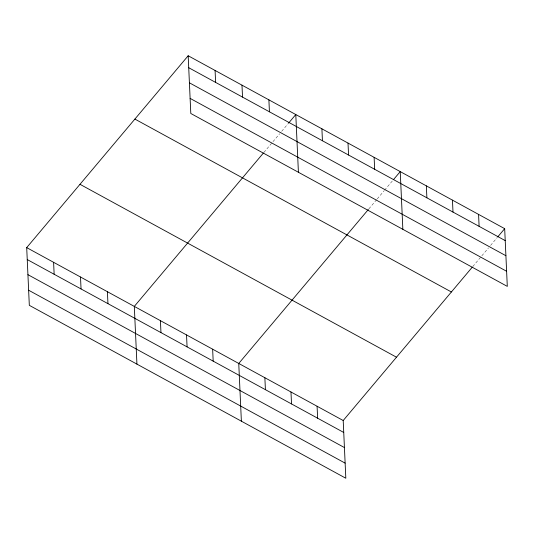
<?xml version="1.0" encoding="UTF-8"?>
<svg xmlns="http://www.w3.org/2000/svg" width="534" height="534" viewBox="0 0 534 534"><rect width="100%" height="100%" fill="white"/><g stroke="black" fill="none" stroke-linecap="round" stroke-linejoin="round"><path stroke-width="0.4" stroke-dasharray="2.67 2" d="M263.923 152.417L279.596 133.794M281.685 131.311L287.953 123.861M368.887 208.847L376.724 199.542M377.244 198.922L384.039 190.852M384.56 190.231L392.917 180.298M472.81 266.526L488.483 247.909M490.572 245.426L497.368 237.356"/><path stroke-width="0.8" d="M472.29 267.147L343.202 420.518L345.818 478.237L29.323 305.335L26.7 247.616L188.182 55.763L504.677 228.665L507.3 286.384L190.798 113.482L188.182 55.763M263.396 153.031L134.308 306.403L136.931 364.121M288.473 123.241L295.789 114.55L298.413 172.268M368.367 209.468L238.751 363.46L241.375 421.179M393.445 179.678L400.233 171.608L402.856 229.326M497.888 236.736L504.677 228.665M188.722 67.711L505.224 240.614M189.41 82.817L505.905 255.719M190.117 98.383L506.612 271.279M134.888 119.075L451.39 291.978M79.987 184.303L396.488 357.206M26.7 247.616L343.202 420.518M27.241 259.564L343.742 432.467M27.928 274.67L344.43 447.565M28.636 290.229L345.131 463.132M478.571 214.401L479.111 226.349M452.458 200.137L452.999 212.085M426.346 185.872L426.886 197.82M374.12 157.343L374.668 169.291M348.014 143.079L348.555 155.027M321.902 128.814L322.443 140.762M317.089 406.254L317.63 418.202M290.977 391.989L291.517 403.938M268.889 99.858L269.43 111.806M264.864 377.725L265.411 389.673M241.982 85.16L242.529 97.108M215.082 70.461L215.623 82.41M212.645 349.196L213.186 361.144M186.533 334.931L187.074 346.88M160.42 320.667L160.961 332.615M107.407 291.704L107.948 303.652M80.507 277.006L81.048 288.954M53.6 262.314L54.148 274.262"/></g></svg>
